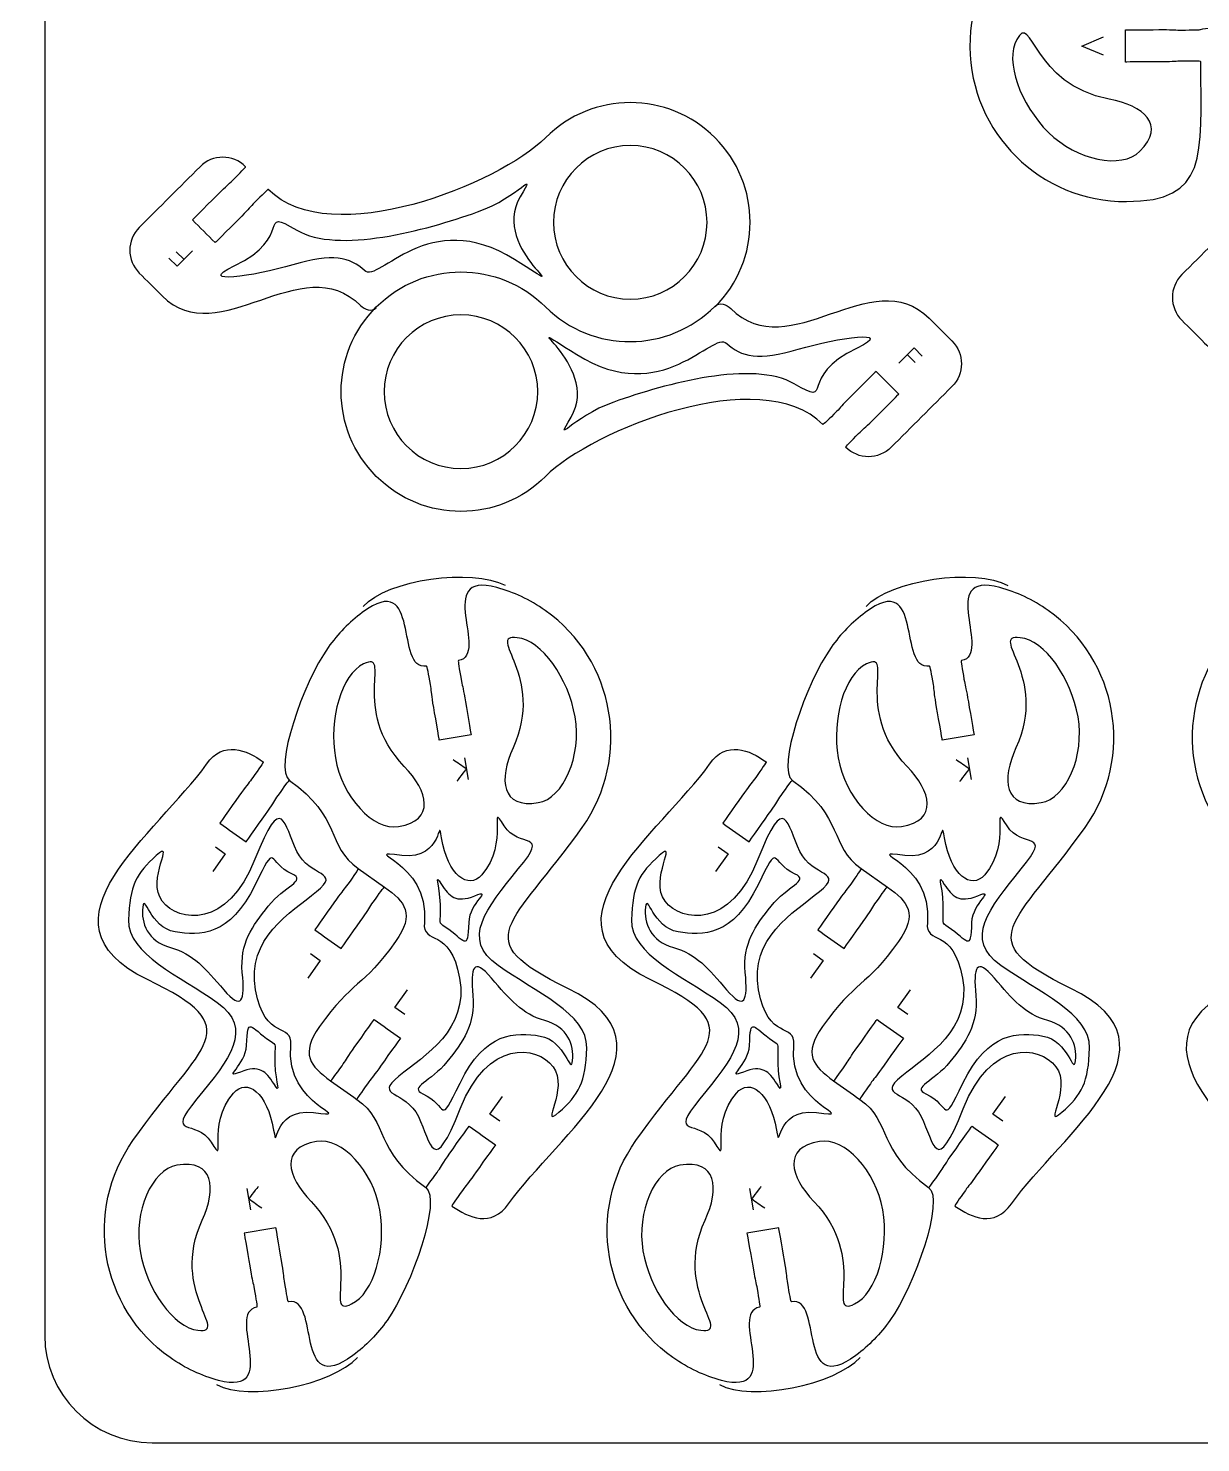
# Model space of a CAD drawing. Extents: x -1 to 250, y 0 to 300.
# Drawn here: x -1.5 to 107.7, y 0 to 131.8 of the extents above; entities that cross this region are included whole.
import ezdxf

# ---------------------------------------------------------------- set-up
doc = ezdxf.new("R2010")
doc.units = 0
doc.header["$MEASUREMENT"] = 0
doc.layers.add('DEFAULT', color=7, linetype='CONTINUOUS')

msp = doc.modelspace()

# ---------------------------------------------------------------- linework, layer by layer
at = {"layer": 'DEFAULT', "color": 250}
for points in [[(98.69, 129.33), (96.67, 130.17), (98.69, 131.02)], [(13.83, 111.09), (12.4, 109.66), (11.63, 110.42)], [(13.03, 110.29), (12.3, 111.01)], [(79.6, 100.62), (81.03, 102.05), (81.8, 101.28)], [(80.4, 101.42), (81.13, 100.7)], [(39.16, 63.84), (39.5, 61.85)], [(86, 63.84), (86.34, 61.85)], [(15.95, 55.56), (16.87, 54.91), (15.7, 53.27)], [(62.8, 55.56), (63.72, 54.91), (62.55, 53.27)], [(24.8, 45.63), (25.72, 44.98), (24.55, 43.33)], [(71.65, 45.63), (72.56, 44.98), (71.4, 43.33)], [(33.6, 39.95), (32.68, 40.6), (33.85, 42.25)], [(80.44, 39.95), (79.52, 40.6), (80.69, 42.25)], [(42.45, 30.02), (41.53, 30.67), (42.7, 32.31)], [(89.29, 30.02), (88.37, 30.67), (89.54, 32.31)], [(19.24, 21.74), (18.9, 23.73)], [(66.09, 21.74), (65.74, 23.73)]]:
    msp.add_lwpolyline(points, dxfattribs=at)
at = {"layer": 'DEFAULT', "color": 1}
for points in [[(29.26, 53.54), (31.71, 51.81)], [(76.1, 53.54), (78.55, 51.81)]]:
    msp.add_lwpolyline(points, dxfattribs=at)
for points, knots in [([(240.05, 0.05), (163.38, 0.05), (86.72, 0.05), (10.05, 0.05), (4.53, 0.05), (0.05, 4.53), (0.05, 10.05), (0.05, 103.38), (0.05, 196.72), (0.05, 290.05), (0.05, 295.57), (4.53, 300.05), (10.05, 300.05), (86.72, 300.05), (163.38, 300.05), (240.05, 300.05), (245.57, 300.05), (250.05, 295.57), (250.05, 290.05), (250.05, 196.72), (250.05, 103.38), (250.05, 10.05), (250.05, 4.53), (245.57, 0.05), (240.05, 0.05)], [0, 0, 0, 0, 651.968, 651.968, 651.968, 652.968, 652.968, 652.968, 1446.668, 1446.668, 1446.668, 1447.668, 1447.668, 1447.668, 2099.636, 2099.636, 2099.636, 2100.636, 2100.636, 2100.636, 2894.336, 2894.336, 2894.336, 2895.336, 2895.336, 2895.336, 2895.336]), ([(140.82, 138.99), (140.51, 139.3), (140.48, 138.6), (140.01, 138.81), (139.96, 138.84), (139.64, 138.12), (139.24, 137.25), (138.99, 136.71), (138.96, 136.51), (138.55, 135.63), (138.19, 134.83), (137.09, 132.45), (137.09, 132.45), (136.18, 132.87), (135.27, 133.29), (134.36, 133.71), (134.36, 133.71), (135.46, 136.09), (135.82, 136.89), (136.23, 137.77), (136.36, 137.92), (136.6, 138.45), (137.01, 139.33), (137.33, 140.05), (137.29, 140.07), (135.79, 140.75), (135.28, 141.24), (132.24, 140.04), (125.35, 137.31), (112.39, 139.04), (110.93, 140.49), (108.3, 143.1), (104.65, 144.7), (100.65, 144.68), (92.64, 144.63), (86.19, 138.1), (86.23, 130.1), (86.28, 122.09), (92.81, 115.63), (100.81, 115.68), (108.4, 115.72), (107.79, 119.78), (107.74, 128.71), (107.74, 128.77), (106.96, 128.76), (105.99, 128.76), (105.4, 128.75), (105.21, 128.7), (104.24, 128.7), (103.37, 128.69), (100.74, 128.68), (100.74, 128.68), (100.73, 129.68), (100.73, 130.68), (100.72, 131.68), (100.72, 131.68), (103.35, 131.69), (104.22, 131.7), (105.19, 131.7), (105.39, 131.65), (105.97, 131.66), (106.94, 131.66), (107.72, 131.67), (107.72, 131.72), (107.84, 132.04), (123.72, 131.93), (123.73, 131.6), (123.73, 130.6), (123.74, 129.6), (123.74, 128.6), (123.75, 126.12), (134.62, 123.88), (136.16, 126.09), (139.12, 130.33), (145.03, 125.84), (152.19, 128.39), (157.77, 130.38), (160.65, 131.56), (160.65, 129.39), (160.65, 125.33), (162.63, 122), (164.55, 120.08), (170.24, 114.45), (179.43, 114.5), (185.06, 120.19), (186.27, 121.42), (187.21, 122.6), (187.89, 124.07), (190.39, 129.67), (181.77, 125.71), (181.75, 128.71), (181.75, 128.76), (180.96, 128.76), (180, 128.75), (179.41, 128.75), (179.21, 128.7), (178.25, 128.69), (177.37, 128.69), (174.74, 128.67), (174.74, 128.67), (174.74, 129.67), (174.73, 130.67), (174.73, 131.67), (174.73, 131.67), (177.36, 131.69), (178.23, 131.69), (179.2, 131.7), (179.39, 131.65), (179.98, 131.65), (180.95, 131.66), (181.73, 131.66), (181.73, 131.71), (181.72, 134.79), (190.79, 130.67), (187.62, 136.83), (186.94, 138.15), (186.05, 139.6), (184.94, 140.7)], [0, 0, 0, 0, 1, 1, 1, 2, 2, 2, 3, 3, 3, 4, 4, 4, 12.510376, 12.510376, 12.510376, 13.510376, 13.510376, 13.510376, 14.510376, 14.510376, 14.510376, 15.510376, 15.510376, 15.510376, 16.510376, 16.510376, 16.510376, 17.510376, 17.510376, 17.510376, 18.510376, 18.510376, 18.510376, 19.510376, 19.510376, 19.510376, 20.510376, 20.510376, 20.510376, 21.510376, 21.510376, 21.510376, 22.510376, 22.510376, 22.510376, 23.510376, 23.510376, 23.510376, 24.510376, 24.510376, 24.510376, 33.020523, 33.020523, 33.020523, 34.020523, 34.020523, 34.020523, 35.020523, 35.020523, 35.020523, 36.020523, 36.020523, 36.020523, 37.020523, 37.020523, 37.020523, 45.520617, 45.520617, 45.520617, 46.520617, 46.520617, 46.520617, 47.520617, 47.520617, 47.520617, 48.520617, 48.520617, 48.520617, 49.520617, 49.520617, 49.520617, 50.520617, 50.520617, 50.520617, 51.520617, 51.520617, 51.520617, 52.520617, 52.520617, 52.520617, 53.520617, 53.520617, 53.520617, 54.520617, 54.520617, 54.520617, 55.520617, 55.520617, 55.520617, 64.030764, 64.030764, 64.030764, 65.030764, 65.030764, 65.030764, 66.030764, 66.030764, 66.030764, 67.030764, 67.030764, 67.030764, 68.030764, 68.030764, 68.030764, 69.030764, 69.030764, 69.030764, 69.030764]), ([(90.59, 130.77), (92.06, 133.44), (91.98, 126.57), (99.22, 125.22), (102.42, 124.62), (104.51, 122.84), (102.07, 120.36), (100.38, 118.66), (96.17, 119.53), (93.55, 122.12), (90.93, 124.72), (89.48, 128.77), (90.59, 130.77)], [1, 1, 1, 1, 2, 2, 2, 3, 3, 3, 4, 4, 4, 5, 5, 5, 5]), ([(62.49, 105.86), (66.85, 110.21), (66.85, 117.28), (62.49, 121.63), (58.13, 125.99), (51.07, 125.99), (46.71, 121.63), (42.39, 117.32), (26.69, 110.99), (20.88, 116.8), (20.85, 116.84), (20.29, 116.28), (19.61, 115.6), (19.19, 115.19), (19.1, 115.01), (18.41, 114.32), (17.79, 113.7), (15.93, 111.85), (15.93, 111.85), (15.23, 112.56), (14.52, 113.26), (13.81, 113.97), (13.81, 113.97), (15.67, 115.83), (16.29, 116.45), (16.97, 117.13), (17.14, 117.23), (17.56, 117.65), (18.24, 118.34), (18.8, 118.89), (18.76, 118.92), (17.59, 120.1), (15.69, 120.1), (14.52, 118.92), (12.63, 117.04), (10.75, 115.15), (8.86, 113.27), (7.69, 112.09), (7.69, 110.2), (8.86, 109.02), (9.57, 108.31), (10.28, 107.61), (10.98, 106.9), (16.31, 101.58), (24, 111.47), (29.48, 105.99), (29.84, 105.63), (30.53, 105.35), (30.94, 105.77)], [0, 0, 0, 0, 1, 1, 1, 2, 2, 2, 3, 3, 3, 4, 4, 4, 5, 5, 5, 6, 6, 6, 14.513566, 14.513566, 14.513566, 15.513566, 15.513566, 15.513566, 16.513566, 16.513566, 16.513566, 17.513566, 17.513566, 17.513566, 18.513566, 18.513566, 18.513566, 41.197551, 41.197551, 41.197551, 42.197551, 42.197551, 42.197551, 50.711117, 50.711117, 50.711117, 51.711117, 51.711117, 51.711117, 52.711117, 52.711117, 52.711117, 52.711117]), ([(159.6, 101.46), (163.96, 105.81), (163.96, 112.87), (159.6, 117.23), (155.24, 121.59), (148.18, 121.59), (143.82, 117.23), (139.51, 112.92), (123.8, 106.59), (118, 112.4), (117.96, 112.44), (117.41, 111.88), (116.72, 111.2), (116.31, 110.78), (116.21, 110.61), (115.52, 109.92), (114.9, 109.3), (113.05, 107.45), (113.05, 107.45), (112.34, 108.16), (111.63, 108.86), (110.92, 109.57), (110.92, 109.57), (112.78, 111.43), (113.4, 112.05), (114.08, 112.73), (114.26, 112.83), (114.67, 113.25), (115.35, 113.93), (115.91, 114.49), (115.88, 114.52), (114.7, 115.7), (112.8, 115.7), (111.63, 114.52), (109.75, 112.64), (107.86, 110.75), (105.97, 108.87), (104.8, 107.69), (104.8, 105.8), (105.97, 104.62), (106.68, 103.91), (107.39, 103.21), (108.1, 102.5), (113.42, 97.18), (121.11, 107.07), (126.59, 101.59), (126.95, 101.23), (127.64, 100.95), (128.05, 101.37)], [0, 0, 0, 0, 1, 1, 1, 2, 2, 2, 3, 3, 3, 4, 4, 4, 5, 5, 5, 6, 6, 6, 14.513566, 14.513566, 14.513566, 15.513566, 15.513566, 15.513566, 16.513566, 16.513566, 16.513566, 17.513566, 17.513566, 17.513566, 18.513566, 18.513566, 18.513566, 41.197551, 41.197551, 41.197551, 42.197551, 42.197551, 42.197551, 50.711117, 50.711117, 50.711117, 51.711117, 51.711117, 51.711117, 52.711117, 52.711117, 52.711117, 52.711117]), ([(54.6, 106.59), (50.65, 106.59), (47.45, 109.79), (47.45, 113.74), (47.45, 117.69), (50.65, 120.9), (54.6, 120.9), (58.55, 120.9), (61.75, 117.69), (61.75, 113.74), (61.75, 109.79), (58.55, 106.59), (54.6, 106.59)], [1, 1, 1, 1, 2, 2, 2, 3, 3, 3, 4, 4, 4, 5, 5, 5, 5]), ([(30.94, 90.08), (35.29, 85.72), (42.36, 85.72), (46.71, 90.08), (51.03, 94.39), (66.73, 100.72), (72.54, 94.91), (72.58, 94.88), (73.13, 95.43), (73.81, 96.11), (74.23, 96.53), (74.33, 96.7), (75.01, 97.39), (75.63, 98.01), (77.49, 99.86), (77.49, 99.86), (78.2, 99.16), (78.91, 98.45), (79.61, 97.74), (79.61, 97.74), (77.76, 95.88), (77.14, 95.26), (76.45, 94.58), (76.28, 94.48), (75.86, 94.06), (75.18, 93.38), (74.63, 92.82), (74.66, 92.79), (75.84, 91.62), (77.73, 91.62), (78.9, 92.79), (80.79, 94.67), (82.68, 96.56), (84.56, 98.45), (85.73, 99.62), (85.73, 101.51), (84.56, 102.69), (83.86, 103.4), (83.15, 104.11), (82.44, 104.81), (77.12, 110.13), (69.42, 100.24), (63.95, 105.72), (63.59, 106.08), (62.9, 106.36), (62.49, 105.94), (58.16, 101.56), (51.09, 101.52), (46.71, 105.86), (42.36, 110.21), (35.29, 110.21), (30.94, 105.86), (26.58, 101.5), (26.58, 94.44), (30.94, 90.08)], [1, 1, 1, 1, 2, 2, 2, 3, 3, 3, 4, 4, 4, 5, 5, 5, 6, 6, 6, 14.513566, 14.513566, 14.513566, 15.513566, 15.513566, 15.513566, 16.513566, 16.513566, 16.513566, 17.513566, 17.513566, 17.513566, 18.513566, 18.513566, 18.513566, 41.197551, 41.197551, 41.197551, 42.197551, 42.197551, 42.197551, 50.711117, 50.711117, 50.711117, 51.711117, 51.711117, 51.711117, 52.711117, 52.711117, 52.711117, 53.711117, 53.711117, 53.711117, 54.711117, 54.711117, 54.711117, 55.711117, 55.711117, 55.711117, 55.711117]), ([(38.82, 105.12), (42.78, 105.12), (45.98, 101.92), (45.98, 97.97), (45.98, 94.02), (42.78, 90.81), (38.82, 90.81), (34.87, 90.81), (31.67, 94.02), (31.67, 97.97), (31.67, 101.92), (34.87, 105.12), (38.82, 105.12)], [1, 1, 1, 1, 2, 2, 2, 3, 3, 3, 4, 4, 4, 5, 5, 5, 5]), ([(35.54, 23.83), (35.59, 23.8), (36.04, 24.44), (36.6, 25.23), (36.94, 25.71), (37.01, 25.9), (37.56, 26.69), (38.07, 27.41), (39.59, 29.55), (39.59, 29.55), (40.41, 28.97), (41.22, 28.39), (42.04, 27.81), (42.04, 27.81), (40.52, 25.67), (40.02, 24.96), (39.46, 24.17), (39.3, 24.04), (38.96, 23.56), (38.41, 22.77), (37.95, 22.13), (37.99, 22.1), (39.55, 21), (41.68, 20.07), (43.27, 22.3), (47.86, 28.79), (59.88, 37.03), (48.78, 42.38), (39.24, 46.98), (43.59, 48.14), (50.13, 57.38), (54.75, 63.92), (53.21, 72.97), (46.67, 77.59), (45.26, 78.59), (43.73, 79.29), (42.16, 79.73), (36.23, 81.28), (41.55, 73.42), (38.59, 72.91), (38.54, 72.9), (38.67, 72.13), (38.84, 71.18), (38.94, 70.6), (39.02, 70.41), (39.18, 69.46), (39.33, 68.6), (39.77, 66.01), (39.77, 66.01), (38.79, 65.84), (37.8, 65.67), (36.81, 65.5), (36.81, 65.5), (36.37, 68.09), (36.22, 68.95), (36.06, 69.91), (36.08, 70.11), (35.98, 70.69), (35.82, 71.64), (35.69, 72.41), (35.63, 72.4), (32.6, 71.89), (35.18, 81.51), (29.63, 77.39), (28.43, 76.5), (27.36, 75.41), (26.45, 74.13), (24.14, 70.87), (21.33, 62.82), (22.86, 61.75)], [0, 0, 0, 0, 1, 1, 1, 2, 2, 2, 3, 3, 3, 11.510218, 11.510218, 11.510218, 12.510218, 12.510218, 12.510218, 13.510218, 13.510218, 13.510218, 14.510218, 14.510218, 14.510218, 15.510218, 15.510218, 15.510218, 16.510218, 16.510218, 16.510218, 17.510218, 17.510218, 17.510218, 18.510218, 18.510218, 18.510218, 19.510218, 19.510218, 19.510218, 20.510218, 20.510218, 20.510218, 21.510218, 21.510218, 21.510218, 22.510218, 22.510218, 22.510218, 23.510218, 23.510218, 23.510218, 32.016764, 32.016764, 32.016764, 33.016764, 33.016764, 33.016764, 34.016764, 34.016764, 34.016764, 35.016764, 35.016764, 35.016764, 36.016764, 36.016764, 36.016764, 37.016764, 37.016764, 37.016764, 38.016764, 38.016764, 38.016764, 38.016764]), ([(82.39, 23.83), (82.43, 23.8), (82.88, 24.44), (83.44, 25.23), (83.78, 25.71), (83.85, 25.9), (84.41, 26.69), (84.92, 27.41), (86.43, 29.55), (86.43, 29.55), (87.25, 28.97), (88.07, 28.39), (88.88, 27.81), (88.88, 27.81), (87.37, 25.67), (86.86, 24.96), (86.3, 24.17), (86.15, 24.04), (85.81, 23.56), (85.25, 22.77), (84.8, 22.13), (84.84, 22.1), (86.39, 21), (88.53, 20.07), (90.11, 22.3), (94.7, 28.79), (106.72, 37.03), (95.63, 42.38), (86.09, 46.98), (90.43, 48.14), (96.97, 57.38), (101.6, 63.92), (100.05, 72.97), (93.52, 77.59), (92.1, 78.59), (90.58, 79.29), (89.01, 79.73), (83.08, 81.28), (88.39, 73.42), (85.44, 72.91), (85.39, 72.9), (85.52, 72.13), (85.68, 71.18), (85.78, 70.6), (85.86, 70.41), (86.02, 69.46), (86.17, 68.6), (86.62, 66.01), (86.62, 66.01), (85.63, 65.84), (84.65, 65.67), (83.66, 65.5), (83.66, 65.5), (83.21, 68.09), (83.07, 68.95), (82.9, 69.91), (82.93, 70.11), (82.83, 70.69), (82.66, 71.64), (82.53, 72.41), (82.48, 72.4), (79.45, 71.89), (82.02, 81.51), (76.47, 77.39), (75.28, 76.5), (74.2, 75.41), (73.3, 74.13), (70.99, 70.87), (68.18, 62.82), (69.7, 61.75)], [0, 0, 0, 0, 1, 1, 1, 2, 2, 2, 3, 3, 3, 11.510218, 11.510218, 11.510218, 12.510218, 12.510218, 12.510218, 13.510218, 13.510218, 13.510218, 14.510218, 14.510218, 14.510218, 15.510218, 15.510218, 15.510218, 16.510218, 16.510218, 16.510218, 17.510218, 17.510218, 17.510218, 18.510218, 18.510218, 18.510218, 19.510218, 19.510218, 19.510218, 20.510218, 20.510218, 20.510218, 21.510218, 21.510218, 21.510218, 22.510218, 22.510218, 22.510218, 23.510218, 23.510218, 23.510218, 32.016764, 32.016764, 32.016764, 33.016764, 33.016764, 33.016764, 34.016764, 34.016764, 34.016764, 35.016764, 35.016764, 35.016764, 36.016764, 36.016764, 36.016764, 37.016764, 37.016764, 37.016764, 38.016764, 38.016764, 38.016764, 38.016764]), ([(136.88, 61.75), (138.4, 62.82), (135.59, 70.87), (133.28, 74.13), (132.38, 75.41), (131.31, 76.5), (130.11, 77.39), (124.56, 81.51), (127.13, 71.89), (124.11, 72.4), (124.05, 72.41), (123.92, 71.64), (123.76, 70.69), (123.66, 70.11), (123.68, 69.91), (123.51, 68.95), (123.37, 68.09), (122.92, 65.5), (122.92, 65.5), (121.94, 65.67), (120.95, 65.84), (119.96, 66.01), (119.96, 66.01), (120.41, 68.6), (120.56, 69.46), (120.72, 70.41), (120.8, 70.6), (120.9, 71.18), (121.06, 72.13), (121.19, 72.9), (121.14, 72.91), (118.19, 73.42), (123.5, 81.28), (117.57, 79.73), (116, 79.29), (114.48, 78.59), (113.07, 77.59), (106.53, 72.97), (104.98, 63.92), (109.61, 57.38), (116.15, 48.14), (120.49, 46.98), (110.95, 42.38), (99.86, 37.03), (111.88, 28.79), (116.47, 22.3), (118.05, 20.07), (120.19, 21), (121.74, 22.1), (121.78, 22.13), (121.33, 22.77), (120.77, 23.56), (120.43, 24.04), (120.28, 24.17), (119.72, 24.96), (119.21, 25.67), (117.7, 27.81), (117.7, 27.81), (118.51, 28.39), (119.33, 28.97), (120.15, 29.55), (120.15, 29.55), (121.66, 27.41), (122.17, 26.69), (122.73, 25.9), (122.8, 25.71), (123.14, 25.23), (123.7, 24.44), (124.15, 23.8), (124.19, 23.83)], [0, 0, 0, 0, 1, 1, 1, 2, 2, 2, 3, 3, 3, 4, 4, 4, 5, 5, 5, 6, 6, 6, 14.506546, 14.506546, 14.506546, 15.506546, 15.506546, 15.506546, 16.506546, 16.506546, 16.506546, 17.506546, 17.506546, 17.506546, 18.506546, 18.506546, 18.506546, 19.506546, 19.506546, 19.506546, 20.506546, 20.506546, 20.506546, 21.506546, 21.506546, 21.506546, 22.506546, 22.506546, 22.506546, 23.506546, 23.506546, 23.506546, 24.506546, 24.506546, 24.506546, 25.506546, 25.506546, 25.506546, 26.506546, 26.506546, 26.506546, 35.016764, 35.016764, 35.016764, 36.016764, 36.016764, 36.016764, 37.016764, 37.016764, 37.016764, 38.016764, 38.016764, 38.016764, 38.016764]), ([(43.68, 64.79), (46.72, 71.5), (41.04, 75.38), (44.07, 75.05), (46.34, 74.81), (48.84, 71.3), (49.46, 67.66), (50.08, 64.03), (48.38, 60.08), (46.03, 59.68), (42.59, 59.09), (42.33, 61.83), (43.68, 64.79)], [1, 1, 1, 1, 2, 2, 2, 3, 3, 3, 4, 4, 4, 5, 5, 5, 5]), ([(90.52, 64.79), (93.57, 71.5), (87.88, 75.38), (90.91, 75.05), (93.19, 74.81), (95.68, 71.3), (96.31, 67.66), (96.93, 64.03), (95.23, 60.08), (92.87, 59.68), (89.44, 59.09), (89.18, 61.83), (90.52, 64.79)], [1, 1, 1, 1, 2, 2, 2, 3, 3, 3, 4, 4, 4, 5, 5, 5, 5]), ([(27.13, 63.84), (26.51, 67.48), (27.69, 71.62), (29.76, 72.6), (32.51, 73.92), (28.44, 68.38), (33.54, 63.06), (35.79, 60.71), (36.46, 58.04), (33.02, 57.46), (30.66, 57.05), (27.75, 60.21), (27.13, 63.84)], [1, 1, 1, 1, 2, 2, 2, 3, 3, 3, 4, 4, 4, 5, 5, 5, 5]), ([(73.97, 63.84), (73.35, 67.48), (74.54, 71.62), (76.6, 72.6), (79.35, 73.92), (75.28, 68.38), (80.38, 63.06), (82.64, 60.71), (83.3, 58.04), (79.87, 57.46), (77.51, 57.05), (74.6, 60.21), (73.97, 63.84)], [1, 1, 1, 1, 2, 2, 2, 3, 3, 3, 4, 4, 4, 5, 5, 5, 5]), ([(11.73, 7.98), (13.14, 6.99), (14.67, 6.28), (16.24, 5.85), (22.17, 4.3), (16.85, 12.16), (19.81, 12.67), (19.86, 12.68), (19.73, 13.45), (19.56, 14.4), (19.46, 14.98), (19.38, 15.17), (19.22, 16.12), (19.07, 16.98), (18.63, 19.57), (18.63, 19.57), (19.61, 19.74), (20.6, 19.91), (21.59, 20.08), (21.59, 20.08), (22.03, 17.49), (22.18, 16.62), (22.34, 15.67), (22.32, 15.47), (22.42, 14.89), (22.58, 13.94), (22.71, 13.17), (22.77, 13.18), (25.8, 13.69), (23.22, 4.07), (28.77, 8.19), (29.97, 9.08), (31.04, 10.17), (31.95, 11.45), (34.26, 14.7), (37.06, 22.76), (35.54, 23.83), (30.68, 27.28), (32.15, 29.91), (29.14, 32.04), (28.33, 32.61), (27.51, 33.19), (26.69, 33.77), (24.75, 35.15), (23.85, 36.27), (25.66, 38.83), (28.71, 43.14), (29.69, 42.44), (32.74, 46.75), (34.55, 49.31), (33.65, 50.43), (31.71, 51.81), (31.66, 51.84), (31.21, 51.2), (30.65, 50.41), (30.31, 49.93), (30.24, 49.74), (29.68, 48.95), (29.18, 48.23), (27.66, 46.09), (27.66, 46.09), (26.84, 46.67), (26.03, 47.25), (25.21, 47.83), (25.21, 47.83), (26.73, 49.97), (27.23, 50.69), (27.79, 51.47), (27.94, 51.6), (28.29, 52.09), (28.84, 52.87), (29.3, 53.51), (29.26, 53.54), (26.25, 55.67), (27.72, 58.3), (22.86, 61.75), (22.81, 61.78), (22.36, 61.14), (21.8, 60.35), (21.46, 59.87), (21.39, 59.68), (20.84, 58.89), (20.33, 58.17), (18.81, 56.03), (18.81, 56.03), (17.99, 56.61), (17.18, 57.19), (16.36, 57.76), (16.36, 57.76), (17.88, 59.91), (18.38, 60.62), (18.94, 61.41), (19.1, 61.54), (19.44, 62.02), (19.99, 62.81), (20.45, 63.45), (20.41, 63.48), (18.85, 64.58), (16.72, 65.51), (15.13, 63.27), (10.54, 56.79), (-1.48, 48.55), (9.62, 43.2), (19.16, 38.6), (14.81, 37.44), (8.27, 28.2), (3.65, 21.66), (5.19, 12.61), (11.73, 7.98)], [1, 1, 1, 1, 2, 2, 2, 3, 3, 3, 4, 4, 4, 5, 5, 5, 6, 6, 6, 14.506546, 14.506546, 14.506546, 15.506546, 15.506546, 15.506546, 16.506546, 16.506546, 16.506546, 17.506546, 17.506546, 17.506546, 18.506546, 18.506546, 18.506546, 19.506546, 19.506546, 19.506546, 20.506546, 20.506546, 20.506546, 21.506546, 21.506546, 21.506546, 30.016764, 30.016764, 30.016764, 31.016764, 31.016764, 31.016764, 32.016764, 32.016764, 32.016764, 33.016764, 33.016764, 33.016764, 34.016764, 34.016764, 34.016764, 35.016764, 35.016764, 35.016764, 36.016764, 36.016764, 36.016764, 44.526981, 44.526981, 44.526981, 45.526981, 45.526981, 45.526981, 46.526981, 46.526981, 46.526981, 47.526981, 47.526981, 47.526981, 48.526981, 48.526981, 48.526981, 49.526981, 49.526981, 49.526981, 50.526981, 50.526981, 50.526981, 51.526981, 51.526981, 51.526981, 60.037199, 60.037199, 60.037199, 61.037199, 61.037199, 61.037199, 62.037199, 62.037199, 62.037199, 63.037199, 63.037199, 63.037199, 64.037199, 64.037199, 64.037199, 65.037199, 65.037199, 65.037199, 66.037199, 66.037199, 66.037199, 67.037199, 67.037199, 67.037199, 67.037199]), ([(58.57, 7.98), (59.99, 6.99), (61.51, 6.28), (63.08, 5.85), (69.01, 4.3), (63.7, 12.16), (66.65, 12.67), (66.7, 12.68), (66.57, 13.45), (66.41, 14.4), (66.31, 14.98), (66.23, 15.17), (66.07, 16.12), (65.92, 16.98), (65.47, 19.57), (65.47, 19.57), (66.46, 19.74), (67.44, 19.91), (68.43, 20.08), (68.43, 20.08), (68.88, 17.49), (69.02, 16.62), (69.19, 15.67), (69.17, 15.47), (69.26, 14.89), (69.43, 13.94), (69.56, 13.17), (69.61, 13.18), (72.64, 13.69), (70.07, 4.07), (75.62, 8.19), (76.81, 9.08), (77.89, 10.17), (78.79, 11.45), (81.1, 14.7), (83.91, 22.76), (82.39, 23.83), (77.52, 27.28), (79, 29.91), (75.99, 32.04), (75.17, 32.61), (74.36, 33.19), (73.54, 33.77), (71.59, 35.15), (70.69, 36.27), (72.51, 38.83), (75.56, 43.14), (76.53, 42.44), (79.58, 46.75), (81.4, 49.31), (80.5, 50.43), (78.55, 51.81), (78.51, 51.84), (78.06, 51.2), (77.5, 50.41), (77.16, 49.93), (77.09, 49.74), (76.53, 48.95), (76.02, 48.23), (74.51, 46.09), (74.51, 46.09), (73.69, 46.67), (72.87, 47.25), (72.06, 47.83), (72.06, 47.83), (73.57, 49.97), (74.08, 50.69), (74.64, 51.47), (74.79, 51.6), (75.13, 52.09), (75.69, 52.87), (76.14, 53.51), (76.1, 53.54), (73.1, 55.67), (74.57, 58.3), (69.7, 61.75), (69.66, 61.78), (69.21, 61.14), (68.65, 60.35), (68.31, 59.87), (68.24, 59.68), (67.68, 58.89), (67.17, 58.17), (65.66, 56.03), (65.66, 56.03), (64.84, 56.61), (64.02, 57.19), (63.21, 57.76), (63.21, 57.76), (64.72, 59.91), (65.23, 60.62), (65.79, 61.41), (65.94, 61.54), (66.28, 62.02), (66.84, 62.81), (67.29, 63.45), (67.25, 63.48), (65.7, 64.58), (63.56, 65.51), (61.98, 63.27), (57.39, 56.79), (45.37, 48.55), (56.46, 43.2), (66, 38.6), (61.66, 37.44), (55.12, 28.2), (50.49, 21.66), (52.04, 12.61), (58.57, 7.98)], [1, 1, 1, 1, 2, 2, 2, 3, 3, 3, 4, 4, 4, 5, 5, 5, 6, 6, 6, 14.506546, 14.506546, 14.506546, 15.506546, 15.506546, 15.506546, 16.506546, 16.506546, 16.506546, 17.506546, 17.506546, 17.506546, 18.506546, 18.506546, 18.506546, 19.506546, 19.506546, 19.506546, 20.506546, 20.506546, 20.506546, 21.506546, 21.506546, 21.506546, 30.016764, 30.016764, 30.016764, 31.016764, 31.016764, 31.016764, 32.016764, 32.016764, 32.016764, 33.016764, 33.016764, 33.016764, 34.016764, 34.016764, 34.016764, 35.016764, 35.016764, 35.016764, 36.016764, 36.016764, 36.016764, 44.526981, 44.526981, 44.526981, 45.526981, 45.526981, 45.526981, 46.526981, 46.526981, 46.526981, 47.526981, 47.526981, 47.526981, 48.526981, 48.526981, 48.526981, 49.526981, 49.526981, 49.526981, 50.526981, 50.526981, 50.526981, 51.526981, 51.526981, 51.526981, 60.037199, 60.037199, 60.037199, 61.037199, 61.037199, 61.037199, 62.037199, 62.037199, 62.037199, 63.037199, 63.037199, 63.037199, 64.037199, 64.037199, 64.037199, 65.037199, 65.037199, 65.037199, 66.037199, 66.037199, 66.037199, 67.037199, 67.037199, 67.037199, 67.037199]), ([(26.69, 33.77), (26.74, 33.74), (27.19, 34.38), (27.75, 35.17), (28.09, 35.65), (28.16, 35.84), (28.72, 36.63), (29.22, 37.34), (30.74, 39.49), (30.74, 39.49), (31.56, 38.91), (32.37, 38.33), (33.19, 37.75), (33.19, 37.75), (31.67, 35.61), (31.17, 34.89), (30.61, 34.1), (30.46, 33.97), (30.11, 33.49), (29.56, 32.7), (29.1, 32.07), (29.14, 32.04)], [0, 0, 0, 0, 1, 1, 1, 2, 2, 2, 3, 3, 3, 11.510218, 11.510218, 11.510218, 12.510218, 12.510218, 12.510218, 13.510218, 13.510218, 13.510218, 14.510218, 14.510218, 14.510218, 14.510218]), ([(73.54, 33.77), (73.58, 33.74), (74.03, 34.38), (74.59, 35.17), (74.93, 35.65), (75, 35.84), (75.56, 36.63), (76.07, 37.34), (77.58, 39.49), (77.58, 39.49), (78.4, 38.91), (79.22, 38.33), (80.04, 37.75), (80.04, 37.75), (78.52, 35.61), (78.01, 34.89), (77.45, 34.1), (77.3, 33.97), (76.96, 33.49), (76.4, 32.7), (75.95, 32.07), (75.99, 32.04)], [0, 0, 0, 0, 1, 1, 1, 2, 2, 2, 3, 3, 3, 11.510218, 11.510218, 11.510218, 12.510218, 12.510218, 12.510218, 13.510218, 13.510218, 13.510218, 14.510218, 14.510218, 14.510218, 14.510218]), ([(24.86, 22.52), (22.61, 24.87), (21.94, 27.53), (25.38, 28.12), (27.74, 28.53), (30.65, 25.37), (31.27, 21.74), (31.89, 18.1), (30.71, 13.96), (28.64, 12.98), (25.89, 11.66), (29.96, 17.2), (24.86, 22.52)], [1, 1, 1, 1, 2, 2, 2, 3, 3, 3, 4, 4, 4, 5, 5, 5, 5]), ([(71.71, 22.52), (69.45, 24.87), (68.79, 27.53), (72.22, 28.12), (74.59, 28.53), (77.49, 25.37), (78.12, 21.74), (78.74, 18.1), (77.55, 13.96), (75.49, 12.98), (72.74, 11.66), (76.81, 17.2), (71.71, 22.52)], [1, 1, 1, 1, 2, 2, 2, 3, 3, 3, 4, 4, 4, 5, 5, 5, 5]), ([(8.94, 17.92), (8.32, 21.55), (10.02, 25.49), (12.37, 25.9), (15.81, 26.49), (16.07, 23.75), (14.72, 20.79), (11.68, 14.07), (17.36, 10.2), (14.33, 10.53), (12.06, 10.77), (9.56, 14.28), (8.94, 17.92)], [1, 1, 1, 1, 2, 2, 2, 3, 3, 3, 4, 4, 4, 5, 5, 5, 5]), ([(55.78, 17.92), (55.16, 21.55), (56.86, 25.49), (59.22, 25.9), (62.66, 26.49), (62.92, 23.75), (61.57, 20.79), (58.52, 14.07), (64.21, 10.2), (61.18, 10.53), (58.9, 10.77), (56.41, 14.28), (55.78, 17.92)], [1, 1, 1, 1, 2, 2, 2, 3, 3, 3, 4, 4, 4, 5, 5, 5, 5])]:
    msp.add_open_spline(points, degree=3, knots=knots, dxfattribs=at)
at = {"layer": 'DEFAULT', "color": 5}
for points, knots in [([(44.34, 116.13), (45.98, 118.91), (44.34, 116.13), (40.36, 114.71), (35.46, 112.97), (27.37, 110.78), (23.55, 113.01), (19.73, 115.25), (23.38, 112.35), (17.7, 109.68), (13.98, 107.94), (19.53, 108.69), (23.18, 109.79), (26.83, 110.89), (28.53, 110.5), (29.84, 109.25), (31.15, 107.99), (35.81, 115.3), (43.8, 110.29), (50.65, 106), (41.4, 111.14), (44.34, 116.13)], [0, 0, 0, 0, 1, 1, 1, 2, 2, 2, 3, 3, 3, 4, 4, 4, 5, 5, 5, 6, 6, 6, 7, 7, 7, 7]), ([(49.08, 95.58), (47.45, 92.81), (49.08, 95.58), (53.06, 97), (57.96, 98.74), (66.06, 100.93), (69.87, 98.7), (73.69, 96.47), (70.04, 99.36), (75.73, 102.03), (79.44, 103.78), (73.9, 103.02), (70.25, 101.92), (66.59, 100.82), (64.89, 101.21), (63.58, 102.47), (62.28, 103.72), (57.62, 96.41), (49.62, 101.42), (42.77, 105.71), (52.03, 100.57), (49.08, 95.58)], [0, 0, 0, 0, 1, 1, 1, 2, 2, 2, 3, 3, 3, 4, 4, 4, 5, 5, 5, 6, 6, 6, 7, 7, 7, 7]), ([(15.56, 28.05), (14.16, 30.31), (11.19, 28.37), (14.23, 32.08), (17.27, 35.79), (19.57, 38.63), (16.12, 41.07), (12.67, 43.52), (7.77, 45.56), (7.86, 48.75), (7.95, 51.94), (8.59, 53.12), (10.45, 54.75), (12.32, 56.38), (9.47, 52.5), (11, 50.5), (12.53, 48.5), (17.09, 47.94), (19.64, 54.41), (22.18, 60.89), (22.35, 57.62), (23.54, 55.14), (24.74, 52.67), (27.76, 53.34), (25.36, 51.39), (22.97, 49.45), (18.83, 47.05), (19.7, 42.24), (20.56, 37.42), (23.18, 39.23), (22.97, 37.09), (22.41, 31.24), (29.42, 30.29), (25.09, 30.81), (21.12, 31.3), (21.78, 26.81), (21.38, 29.18), (20.78, 32.65), (18.91, 34.08), (17.63, 32.62), (15.03, 29.64), (17.12, 25.52), (15.56, 28.05)], [1, 1, 1, 1, 2, 2, 2, 3, 3, 3, 4, 4, 4, 5, 5, 5, 6, 6, 6, 7, 7, 7, 8, 8, 8, 9, 9, 9, 10, 10, 10, 11, 11, 11, 12, 12, 12, 13, 13, 13, 14, 14, 14, 15, 15, 15, 15]), ([(62.4, 28.05), (61.01, 30.31), (58.04, 28.37), (61.08, 32.08), (64.11, 35.79), (66.42, 38.63), (62.97, 41.07), (59.52, 43.52), (54.61, 45.56), (54.71, 48.75), (54.8, 51.94), (55.43, 53.12), (57.3, 54.75), (59.16, 56.38), (56.31, 52.5), (57.84, 50.5), (59.38, 48.5), (63.94, 47.94), (66.48, 54.41), (69.03, 60.89), (69.19, 57.62), (70.39, 55.14), (71.59, 52.67), (74.6, 53.34), (72.21, 51.39), (69.81, 49.45), (65.68, 47.05), (66.54, 42.24), (67.41, 37.42), (70.02, 39.23), (69.82, 37.09), (69.26, 31.24), (76.26, 30.29), (71.93, 30.81), (67.96, 31.3), (68.63, 26.81), (68.22, 29.18), (67.63, 32.65), (65.75, 34.08), (64.48, 32.62), (61.88, 29.64), (63.97, 25.52), (62.4, 28.05)], [1, 1, 1, 1, 2, 2, 2, 3, 3, 3, 4, 4, 4, 5, 5, 5, 6, 6, 6, 7, 7, 7, 8, 8, 8, 9, 9, 9, 10, 10, 10, 11, 11, 11, 12, 12, 12, 13, 13, 13, 14, 14, 14, 15, 15, 15, 15]), ([(42.84, 57.53), (44.24, 55.27), (47.21, 57.21), (44.17, 53.5), (41.13, 49.79), (38.82, 46.95), (42.28, 44.5), (45.73, 42.06), (50.63, 40.02), (50.54, 36.83), (50.44, 33.64), (49.81, 32.46), (47.95, 30.83), (46.08, 29.2), (48.93, 33.08), (47.4, 35.08), (45.87, 37.08), (41.31, 37.64), (38.76, 31.17), (36.22, 24.69), (36.05, 27.96), (34.86, 30.44), (33.66, 32.91), (30.64, 32.24), (33.04, 34.19), (35.43, 36.13), (39.57, 38.53), (38.7, 43.34), (37.84, 48.16), (35.22, 46.35), (35.42, 48.49), (35.98, 54.34), (28.98, 55.29), (33.31, 54.76), (37.28, 54.28), (36.62, 58.77), (37.02, 56.4), (37.61, 52.93), (39.49, 51.5), (40.77, 52.96), (43.37, 55.94), (41.28, 60.06), (42.84, 57.53)], [1, 1, 1, 1, 2, 2, 2, 3, 3, 3, 4, 4, 4, 5, 5, 5, 6, 6, 6, 7, 7, 7, 8, 8, 8, 9, 9, 9, 10, 10, 10, 11, 11, 11, 12, 12, 12, 13, 13, 13, 14, 14, 14, 15, 15, 15, 15]), ([(89.69, 57.53), (91.08, 55.27), (94.05, 57.21), (91.01, 53.5), (87.98, 49.79), (85.67, 46.95), (89.12, 44.5), (92.57, 42.06), (97.47, 40.02), (97.38, 36.83), (97.29, 33.64), (96.66, 32.46), (94.79, 30.83), (92.93, 29.2), (95.78, 33.08), (94.24, 35.08), (92.71, 37.08), (88.15, 37.64), (85.61, 31.17), (83.06, 24.69), (82.9, 27.96), (81.7, 30.44), (80.5, 32.91), (77.49, 32.24), (79.88, 34.19), (82.27, 36.13), (86.41, 38.53), (85.55, 43.34), (84.68, 48.16), (82.07, 46.35), (82.27, 48.49), (82.83, 54.34), (75.82, 55.29), (80.16, 54.76), (84.13, 54.28), (83.46, 58.77), (83.87, 56.4), (84.46, 52.93), (86.34, 51.5), (87.61, 52.96), (90.21, 55.94), (88.12, 60.06), (89.69, 57.53)], [1, 1, 1, 1, 2, 2, 2, 3, 3, 3, 4, 4, 4, 5, 5, 5, 6, 6, 6, 7, 7, 7, 8, 8, 8, 9, 9, 9, 10, 10, 10, 11, 11, 11, 12, 12, 12, 13, 13, 13, 14, 14, 14, 15, 15, 15, 15])]:
    msp.add_open_spline(points, degree=3, knots=knots, dxfattribs=at)
at = {"layer": 'DEFAULT', "color": 6}
for points in [[(29.73, 77.96), (31.95, 80.47), (39.89, 81.56), (42.94, 79.93)], [(76.57, 77.95), (78.79, 80.47), (86.73, 81.55), (89.78, 79.92)], [(16.06, 5.48), (18.99, 3.83), (26.84, 5.44), (29.18, 7.99)], [(62.91, 5.48), (65.83, 3.83), (73.69, 5.44), (76.02, 7.99)]]:
    msp.add_open_spline(points, degree=3, dxfattribs=at)
at = {"layer": 'DEFAULT', "color": 250}
for points, knots in [([(38.47, 61.67), (38.47, 61.67), (39.29, 62.73), (39.33, 62.81), (38.93, 63.1), (38.52, 63.38), (38.11, 63.66)], [0, 0, 0, 0, 1, 1, 1, 5.218391, 5.218391, 5.218391, 5.218391]), ([(85.31, 61.67), (85.31, 61.67), (86.14, 62.73), (86.18, 62.81), (85.77, 63.1), (85.37, 63.38), (84.96, 63.66)], [0, 0, 0, 0, 1, 1, 1, 5.218391, 5.218391, 5.218391, 5.218391]), ([(19.93, 23.91), (19.93, 23.91), (19.1, 22.86), (19.06, 22.77), (19.47, 22.49), (19.88, 22.2), (20.28, 21.92)], [0, 0, 0, 0, 1, 1, 1, 5.218638, 5.218638, 5.218638, 5.218638]), ([(66.77, 23.91), (66.77, 23.91), (65.95, 22.86), (65.91, 22.77), (66.31, 22.49), (66.72, 22.2), (67.13, 21.92)], [0, 0, 0, 0, 1, 1, 1, 5.218638, 5.218638, 5.218638, 5.218638])]:
    msp.add_open_spline(points, degree=3, knots=knots, dxfattribs=at)
at = {"layer": 'DEFAULT', "color": 3}
for points, knots in [([(23.12, 53.03), (24.47, 52.42), (22.37, 51.9), (20.88, 50.05), (19.39, 48.19), (18.21, 46.54), (18.46, 43.87), (18.71, 41.2), (18.42, 40.26), (16.73, 42.25), (15.03, 44.23), (13.89, 45.6), (11.77, 46.19), (9.64, 46.78), (9.01, 48.47), (9.18, 49.93), (9.34, 51.39), (9.84, 48.04), (12.2, 47.64), (14.47, 47.25), (17.33, 47.23), (19.66, 52.02), (21.7, 56.23), (20.74, 54.1), (23.12, 53.03)], [0, 0, 0, 0, 1, 1, 1, 2, 2, 2, 3, 3, 3, 4, 4, 4, 5, 5, 5, 6, 6, 6, 7, 7, 7, 8, 8, 8, 8]), ([(69.96, 53.03), (71.31, 52.42), (69.21, 51.9), (67.72, 50.05), (66.23, 48.19), (65.06, 46.54), (65.31, 43.87), (65.55, 41.2), (65.27, 40.26), (63.57, 42.25), (61.88, 44.23), (60.74, 45.6), (58.61, 46.19), (56.49, 46.78), (55.85, 48.47), (56.02, 49.93), (56.19, 51.39), (56.69, 48.04), (59.05, 47.64), (61.31, 47.25), (64.18, 47.23), (66.5, 52.02), (68.54, 56.23), (67.59, 54.1), (69.96, 53.03)], [0, 0, 0, 0, 1, 1, 1, 2, 2, 2, 3, 3, 3, 4, 4, 4, 5, 5, 5, 6, 6, 6, 7, 7, 7, 8, 8, 8, 8]), ([(37.36, 48.09), (39.23, 46.84), (39.44, 45.7), (39.55, 48.52), (39.61, 50.36), (41.89, 51.7), (40.12, 51), (38.34, 50.29), (37.73, 50.95), (37.01, 52.07), (36.28, 53.2), (36.85, 52.11), (36.91, 50.2), (36.97, 48.29), (36.66, 48.55), (37.36, 48.09)], [0, 0, 0, 0, 1, 1, 1, 2, 2, 2, 3, 3, 3, 4, 4, 4, 5, 5, 5, 5]), ([(84.2, 48.09), (86.08, 46.84), (86.29, 45.7), (86.39, 48.52), (86.46, 50.36), (88.73, 51.7), (86.96, 51), (85.19, 50.29), (84.58, 50.95), (83.85, 52.07), (83.13, 53.2), (83.69, 52.11), (83.75, 50.2), (83.81, 48.29), (83.51, 48.55), (84.2, 48.09)], [0, 0, 0, 0, 1, 1, 1, 2, 2, 2, 3, 3, 3, 4, 4, 4, 5, 5, 5, 5]), ([(35.28, 32.55), (33.93, 33.16), (36.03, 33.68), (37.52, 35.53), (39.01, 37.38), (40.19, 39.04), (39.94, 41.71), (39.69, 44.38), (39.98, 45.32), (41.67, 43.33), (43.37, 41.34), (44.51, 39.98), (46.63, 39.39), (48.76, 38.8), (49.39, 37.11), (49.22, 35.65), (49.06, 34.19), (48.56, 37.54), (46.2, 37.94), (43.93, 38.33), (41.06, 38.35), (38.74, 33.56), (36.7, 29.35), (37.65, 31.48), (35.28, 32.55)], [0, 0, 0, 0, 1, 1, 1, 2, 2, 2, 3, 3, 3, 4, 4, 4, 5, 5, 5, 6, 6, 6, 7, 7, 7, 8, 8, 8, 8]), ([(82.13, 32.55), (80.78, 33.16), (82.88, 33.68), (84.37, 35.53), (85.86, 37.38), (87.03, 39.04), (86.78, 41.71), (86.54, 44.38), (86.82, 45.32), (88.52, 43.33), (90.21, 41.34), (91.35, 39.98), (93.48, 39.39), (95.6, 38.8), (96.24, 37.11), (96.07, 35.65), (95.9, 34.19), (95.4, 37.54), (93.04, 37.94), (90.78, 38.33), (87.91, 38.35), (85.59, 33.56), (83.55, 29.35), (84.5, 31.48), (82.13, 32.55)], [0, 0, 0, 0, 1, 1, 1, 2, 2, 2, 3, 3, 3, 4, 4, 4, 5, 5, 5, 6, 6, 6, 7, 7, 7, 8, 8, 8, 8]), ([(21.04, 37.49), (19.17, 38.74), (18.96, 39.88), (18.85, 37.06), (18.78, 35.22), (16.51, 33.87), (18.28, 34.58), (20.05, 35.29), (20.67, 34.63), (21.39, 33.51), (22.12, 32.38), (21.55, 33.47), (21.49, 35.38), (21.43, 37.29), (21.74, 37.03), (21.04, 37.49)], [0, 0, 0, 0, 1, 1, 1, 2, 2, 2, 3, 3, 3, 4, 4, 4, 5, 5, 5, 5]), ([(67.89, 37.49), (66.01, 38.74), (65.8, 39.88), (65.7, 37.06), (65.63, 35.22), (63.36, 33.87), (65.13, 34.58), (66.9, 35.29), (67.51, 34.63), (68.24, 33.51), (68.96, 32.38), (68.39, 33.47), (68.34, 35.38), (68.28, 37.29), (68.58, 37.03), (67.89, 37.49)], [0, 0, 0, 0, 1, 1, 1, 2, 2, 2, 3, 3, 3, 4, 4, 4, 5, 5, 5, 5])]:
    msp.add_open_spline(points, degree=3, knots=knots, dxfattribs=at)

doc.saveas('drawing.dxf')
